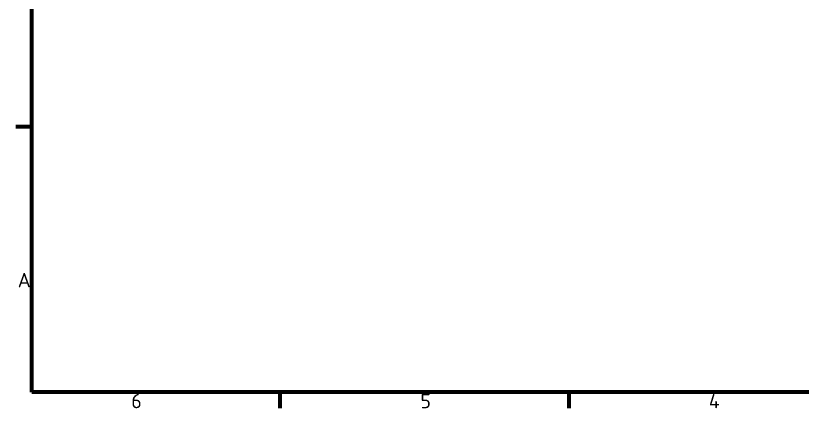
# Model space of a CAD drawing. Header units: millimetres. Extents: x 0 to 3492, y -130 to 1485.
# Drawn here: x 31 to 983, y 31 to 506 of the extents above; entities that cross this region are included whole.
import ezdxf

# ---------------------------------------------------------------- set-up
doc = ezdxf.new("R2010")
doc.units = ezdxf.units.MM
doc.header["$LTSCALE"] = 5
doc.layers.add('Rahmen (ISO)', color=7, linetype='Continuous', lineweight=70)
doc.styles.add('Notiztext (DIN)', font='isocpeur.ttf')

# ---------------------------------------------------------------- blocks, each defined once
blk = doc.blocks.new('Ränder Standardrahmen')
at = {"layer": 'Rahmen (ISO)'}
for p, q in [((10, 74.25), (6.1, 74.25)), ((70, 10), (70, 6.1)), ((140, 10), (140, 6.1))]:
    blk.add_line(p, q, dxfattribs=at)
at = {"layer": 'Rahmen (ISO)', "flags": 128}
blk.add_lwpolyline([(10, 10), (10, 287), (410, 287), (410, 10), (10, 10)], dxfattribs=at)
at = {"layer": 'Rahmen (ISO)', "char_height": 3.5, "attachment_point": 7, "style": 'Notiztext (DIN)'}
for s, insert in [('A', (6.58, 35.38)), ('6', (34.08, 6.1)), ('5', (104.08, 6.1)), ('4', (173.9, 6.1))]:
    blk.add_mtext(s, dxfattribs=dict(at, insert=insert))

msp = doc.modelspace()

# ---------------------------------------------------------------- block references
at = {"xscale": 5, "yscale": 5, "zscale": 5}
msp.add_blockref('Ränder Standardrahmen', (0, 0), dxfattribs=at)

doc.saveas('drawing.dxf')
